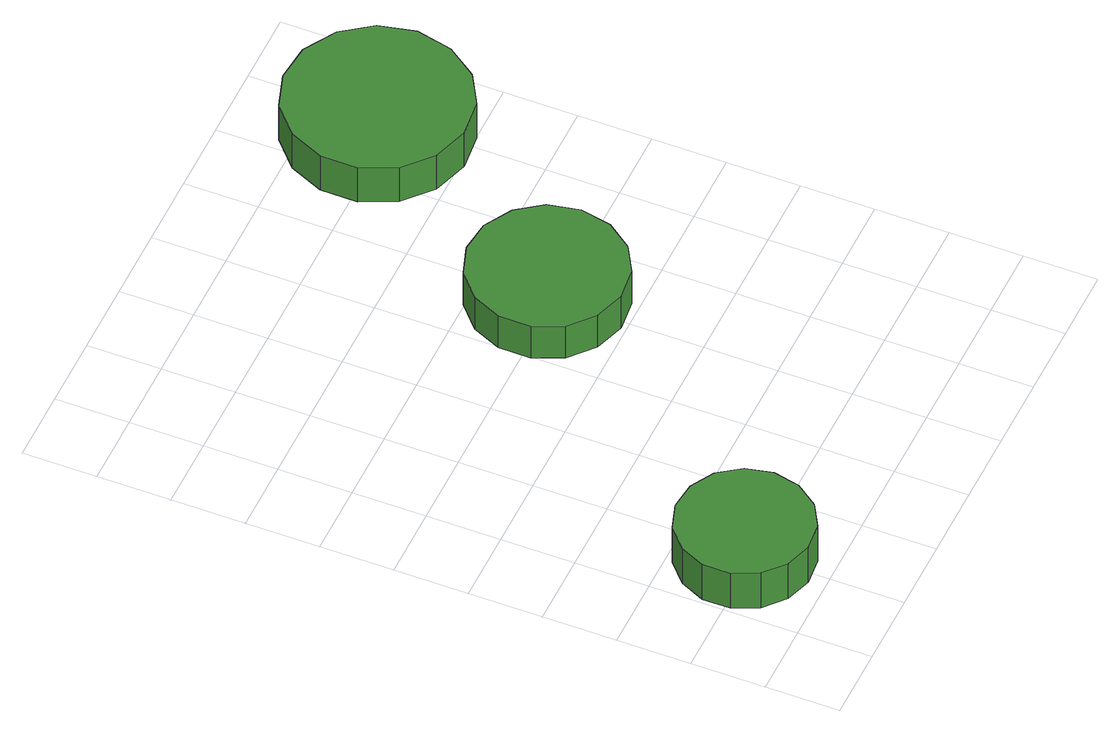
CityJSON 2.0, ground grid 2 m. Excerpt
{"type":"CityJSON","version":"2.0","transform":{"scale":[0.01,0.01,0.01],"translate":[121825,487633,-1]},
"CityObjects":{
"tree1":{"type":"SolitaryVegetationObject","attributes":{"function":"something"},"geometry":[{"type":"MultiSurface","lod":"1","boundaries":[[[0,1,2,3,4,5,6,7,8,9,10,11,12,13,14]],[[15,16,17,18,19,20,21,22,23,24,25,26,27,28,29]],[[0,29,28,1]],[[1,28,27,2]],[[2,27,26,3]],[[3,26,25,4]],[[4,25,24,5]],[[5,24,23,6]],[[6,23,22,7]],[[7,22,21,8]],[[8,21,20,9]],[[9,20,19,10]],[[10,19,18,11]],[[11,18,17,12]],[[12,17,16,13]],[[13,16,15,14]],[[14,15,29,0]]]}]},
"tree2":{"type":"SolitaryVegetationObject","attributes":{"function":"something"},"geometry":[{"type":"MultiSurface","lod":"1","boundaries":[[[30,31,32,33,34,35,36,37,38,39,40,41,42,43,44]],[[45,46,47,48,49,50,51,52,53,54,55,56,57,58,59]],[[30,59,58,31]],[[31,58,57,32]],[[32,57,56,33]],[[33,56,55,34]],[[34,55,54,35]],[[35,54,53,36]],[[36,53,52,37]],[[37,52,51,38]],[[38,51,50,39]],[[39,50,49,40]],[[40,49,48,41]],[[41,48,47,42]],[[42,47,46,43]],[[43,46,45,44]],[[44,45,59,30]]]}]},
"tree3":{"type":"SolitaryVegetationObject","attributes":{"function":"something"},"geometry":[{"type":"MultiSurface","lod":"1","boundaries":[[[60,61,62,63,64,65,66,67,68,69,70,71,72,73,74]],[[75,76,77,78,79,80,81,82,83,84,85,86,87,88,89]],[[60,89,88,61]],[[61,88,87,62]],[[62,87,86,63]],[[63,86,85,64]],[[64,85,84,65]],[[65,84,83,66]],[[66,83,82,67]],[[67,82,81,68]],[[68,81,80,69]],[[69,80,79,70]],[[70,79,78,71]],[[71,78,77,72]],[[72,77,76,73]],[[73,76,75,74]],[[74,75,89,60]]]}]}
},
"vertices":[
[371,224,208],[355,298,208],[311,359,208],[246,396,208],[171,404,208],[100,381,208],[44,330,208],[13,262,208],[13,187,208],[44,118,208],[100,68,208],[171,45,208],[246,53,208],[311,90,208],[355,151,208],[355,151,83],[311,90,83],[246,53,83],[171,45,83],[100,68,83],[44,118,83],[13,187,83],[13,262,83],[44,330,83],[100,381,83],[171,404,83],[246,396,83],[311,359,83],[355,298,83],[371,224,83],
[1011,1021,198],[993,1107,198],[942,1177,198],[866,1221,198],[780,1230,198],[697,1203,198],[632,1144,198],[597,1065,198],[597,978,198],[632,898,198],[697,840,198],[780,813,198],[866,822,198],[942,866,198],[993,936,198],[993,936,85],[942,866,85],[866,822,85],[780,813,85],[697,840,85],[632,898,85],[597,978,85],[597,1065,85],[632,1144,85],[697,1203,85],[780,1230,85],[866,1221,85],[942,1177,85],[993,1107,85],[1011,1021,85],
[1399,1631,208],[1377,1731,208],[1317,1813,208],[1229,1865,208],[1127,1875,208],[1030,1844,208],[954,1775,208],[913,1682,208],[913,1580,208],[954,1487,208],[1030,1418,208],[1127,1387,208],[1229,1397,208],[1317,1448,208],[1377,1531,208],[1377,1531,87],[1317,1448,87],[1229,1397,87],[1127,1387,87],[1030,1418,87],[954,1487,87],[913,1580,87],[913,1682,87],[954,1775,87],[1030,1844,87],[1127,1875,87],[1229,1865,87],[1317,1813,87],[1377,1731,87],[1399,1631,87]
]}
